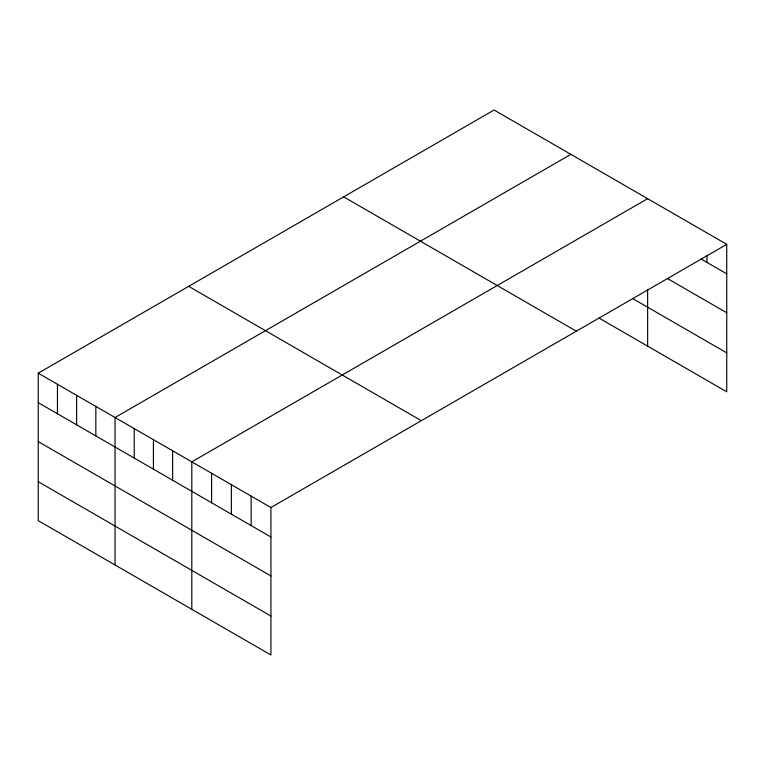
<?xml version="1.0" encoding="UTF-8"?>
<svg xmlns="http://www.w3.org/2000/svg" width="765" height="765" viewBox="0 0 765 765"><rect width="100%" height="100%" fill="white"/><g stroke="black" fill="none" stroke-linecap="round" stroke-linejoin="round"><path stroke-width="1.15" d="M726.75 244.351L270.925 507.52L270.925 654.983L38.25 520.649L38.25 373.186L494.075 110.017L726.75 244.351L726.75 391.814L599.148 318.144M570.862 154.348L115.037 417.518L115.037 564.981M647.639 198.68L191.814 461.85L191.814 609.303M701.036 258.991L726.75 273.832M667.415 278.508L726.75 312.77M632.483 298.455L726.75 352.875M343.657 196.863L576.332 331.197M188.668 286.339L421.343 420.674M38.25 373.186L270.925 507.52M38.25 402.667L270.925 537.001M38.25 441.606L270.925 575.94M38.25 481.711L270.925 616.045M706.975 255.338L706.975 262.414M647.639 289.505L647.639 346.143M251.149 496.102L251.149 525.584M231.374 484.685L231.374 514.166M211.589 473.267L211.589 502.748M172.622 450.767L172.622 480.248M153.421 439.684L153.421 469.165M134.229 428.601L134.229 458.082M95.835 406.435L95.835 435.916M76.643 395.352L76.643 424.833M57.442 384.269L57.442 413.75"/></g></svg>
